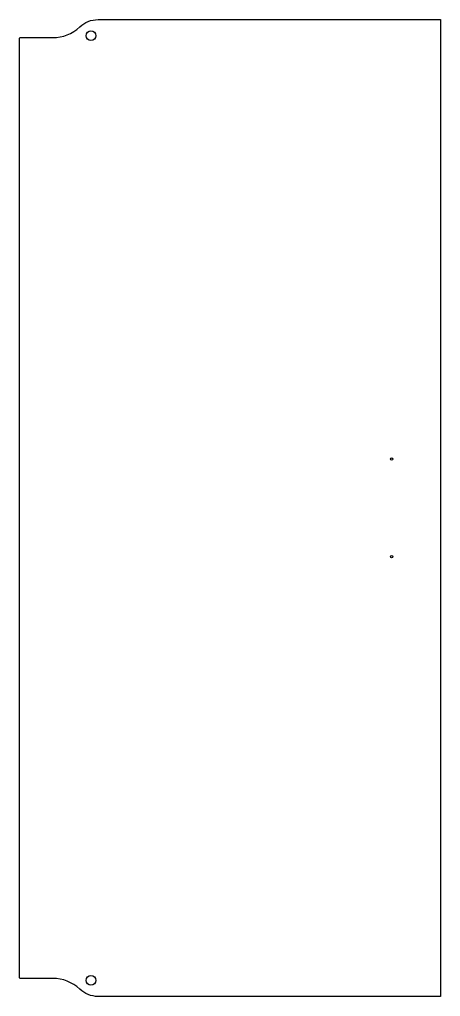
# Model space of a CAD drawing. Header units: inches. Extents: x 1826 to 2687, y 1559 to 3559.
import ezdxf

# ---------------------------------------------------------------- set-up
doc = ezdxf.new("R2010")
doc.units = ezdxf.units.IN

msp = doc.modelspace()

# ---------------------------------------------------------------- linework, layer by layer
msp.add_lwpolyline([(1987.1, 1559.1, -0.191862), (1949.3, 1574.2, 0.191942), (1894.2, 1596.1), (1827.6, 1596.1, -0.198912), (1826.9, 1596.4), (1826.2, 1597.1), (1826.2, 3520.7), (1826.9, 3521.4, -0.198912), (1827.6, 3521.7), (1894.2, 3521.7, 0.191942), (1949.3, 3543.6, -0.191862), (1987.1, 3558.7), (2687.1, 3558.7), (2687.1, 1559.1)], format="xyb", close=True)
for centre, radius in [((1972.2, 3525.7), 10), ((2587.1, 2659.1), 2.5), ((2587.1, 2459.1), 2.5), ((1972.2, 1592.1), 10)]:
    msp.add_circle(centre, radius)

doc.saveas('drawing.dxf')
